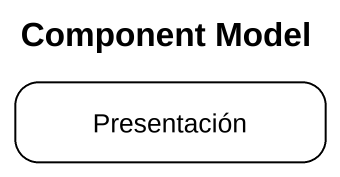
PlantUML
@startuml
title Component Model
hide empty description
state Presentación
@enduml
